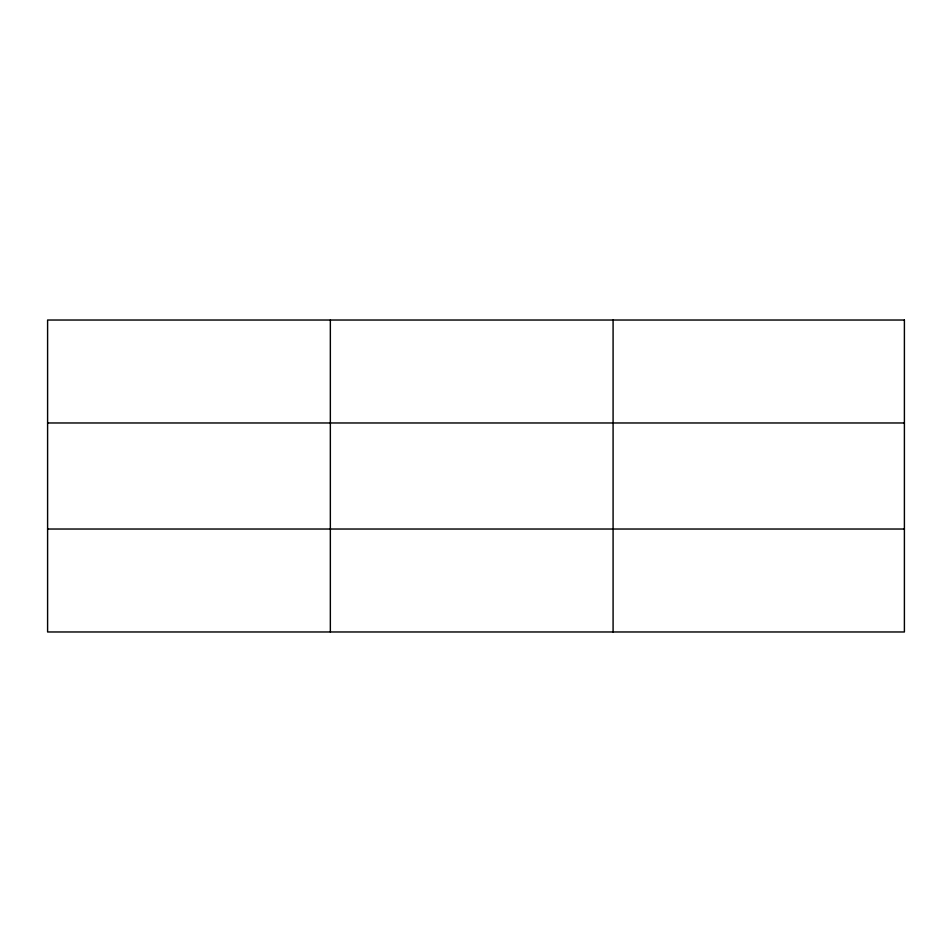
<?xml version="1.0" encoding="UTF-8"?>
<svg xmlns="http://www.w3.org/2000/svg" width="952" height="952" viewBox="0 0 952 952"><rect width="100%" height="100%" fill="white"/><g stroke="black" fill="none" stroke-linecap="round" stroke-linejoin="round"><path stroke-width="1.43" d="M330.344 631.973L330.344 320.027M613.088 631.973L613.088 320.027M47.6 422.974L904.4 422.974M47.6 529.026L904.4 529.026M904.4 320.027L904.4 631.973L47.6 631.973L47.6 320.027L904.4 320.027"/></g></svg>
